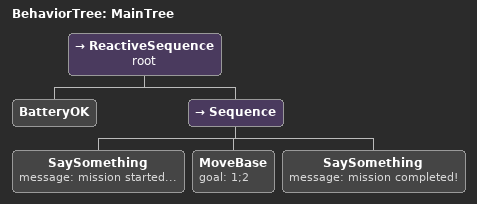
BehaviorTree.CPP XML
<root BTCPP_format="4">
    <BehaviorTree ID="MainTree">
        <ReactiveSequence name="root">
            <BatteryOK/>
                <Sequence>
                <SaySomething   message="mission started..."/>
                <MoveBase       goal="1;2"/>
                <SaySomething   message="mission completed!"/>
            </Sequence>
        </ReactiveSequence>
    </BehaviorTree>
</root>
